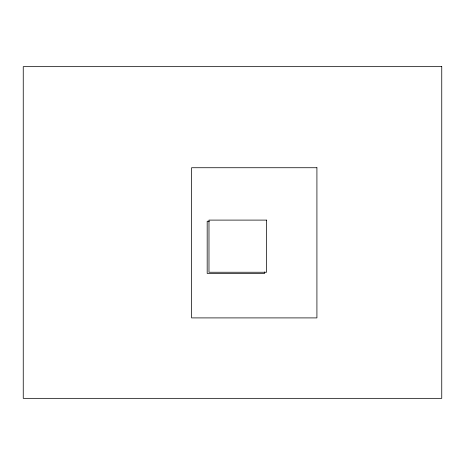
<?xml version="1.0" encoding="UTF-8"?>
<svg xmlns="http://www.w3.org/2000/svg" width="465" height="465" viewBox="0 0 465 465"><rect width="100%" height="100%" fill="white"/><g stroke="black" fill="none" stroke-linecap="round" stroke-linejoin="round"><path stroke-width="0.7" d="M209.343 221.241L207.187 221.241L207.187 273.397L264.695 273.397L264.695 271.949M441.75 66.658L23.25 66.658L23.25 398.342L441.75 398.342L441.75 66.658M316.915 167.731L191.586 167.731L191.586 317.903L316.915 317.903L316.915 167.731M266.492 220.102L208.983 220.102L208.983 272.252L266.492 272.252L266.492 220.102"/></g></svg>
